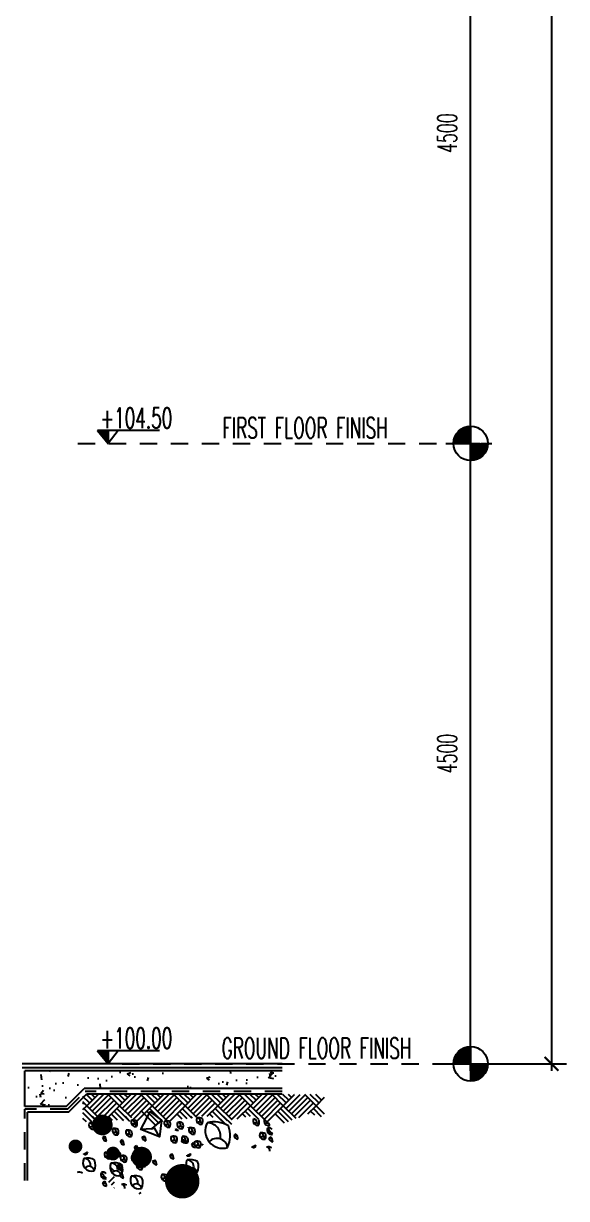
# Model space of a CAD drawing. Extents: x 417968.7 to 418005.4, y 43443.8 to 43480.2.
# Drawn here: x 417998.59 to 418002.53, y 43458.18 to 43466.71 of the extents above; entities that cross this region are included whole.
import ezdxf

# ---------------------------------------------------------------- set-up
doc = ezdxf.new("R2010")
doc.units = 0
doc.header["$MEASUREMENT"] = 0
doc.header["$PDMODE"] = 3
doc.header["$PDSIZE"] = 0.1
doc.linetypes.add('HIDDEN2', pattern=[0.1875, 0.125, -0.0625])
doc.layers.get('0').update_dxf_attribs({"linetype": 'CONTINUOUS'})
doc.layers.get('DEFPOINTS').update_dxf_attribs({"linetype": 'CONTINUOUS'})
for name, color, linetype in [('DIM-OUT', 4, 'CONTINUOUS'), ('EL-LEVS', 4, 'CONTINUOUS'), ('ELEV-LEV', 3, 'CONTINUOUS'), ('gravel', 11, 'CONTINUOUS'), ('Hatch', 11, 'CONTINUOUS'), ('HatchA', 11, 'CONTINUOUS'), ('Marble', 7, 'CONTINUOUS'), ('TXT', 2, 'CONTINUOUS'), ('TXT1', 2, 'CONTINUOUS'), ('WALL', 6, 'CONTINUOUS')]:
    doc.layers.add(name, color=color, linetype=linetype)
doc.styles.add('ROMANS', font='ROMANS.shx', dxfattribs={"width": 0.6})
doc.dimstyles.new('STANDARD in', dxfattribs={"dimtxt": 0.14, "dimasz": 0.1, "dimexe": 0.07, "dimexo": 0.05, "dimgap": 0.1, "dimtad": 1, "dimdec": 0, "dimlfac": 1000, "dimzin": 0, "dimdsep": 46, "dimtxsty": 'ROMANS', "dimblk": 'ARCHTICK', "dimcen": 0.05, "dimdle": 0.05, "dimclrd": 4, "dimclre": 4, "dimclrt": 2, "dimadec": 0, "dimazin": 0, "dimtfac": 1, "dimtdec": 0, "dimtmove": 2, "dimatfit": 3, "dimfxl": 0, "dimtolj": 1, "dimtzin": 0, "dimarcsym": 0})

# ---------------------------------------------------------------- blocks, each defined once
blk = doc.blocks.new('_ARCHTICK')
at = {"color": 0, "linetype": 'ByBlock', "const_width": 0.15}
blk.add_lwpolyline([(-0.5, -0.5), (0.5, 0.5)], dxfattribs=at)
blk = doc.blocks.new('*D108')
at = {"layer": 'DEFPOINTS', "color": 0}
for p in [(418001.6081, 43463.6606), (418001.8369, 43463.6606), (418001.6081, 43459.1606)]:
    blk.add_point(p, dxfattribs=at)
at = {"layer": 'DIM-OUT', "color": 4, "lineweight": -2}
for p, q in [((418001.6581, 43463.6606), (418001.9069, 43463.6606)), ((418001.8369, 43459.1106), (418001.8369, 43463.7106)), ((418001.6581, 43459.1606), (418001.9069, 43459.1606))]:
    blk.add_line(p, q, dxfattribs=at)
at = {"layer": 'DIM-OUT', "color": 4, "lineweight": -2, "xscale": 0.1, "yscale": 0.1, "zscale": 0.1}
for p, rotation in [((418001.8369, 43463.6606), 90), ((418001.8369, 43459.1606), 270)]:
    blk.add_blockref('_ARCHTICK', p, dxfattribs=dict(at, rotation=rotation))
at = {"layer": 'DIM-OUT', "color": 2, "insert": (418001.6669, 43461.4106), "char_height": 0.14, "attachment_point": 5, "rotation": 90, "style": 'ROMANS'}
blk.add_mtext('\\A1;4500', dxfattribs=at)
blk = doc.blocks.new('*D107')
at = {"layer": 'DEFPOINTS', "color": 0}
for p in [(418001.6081, 43468.1606), (418001.8369, 43468.1606), (418001.6081, 43463.6606)]:
    blk.add_point(p, dxfattribs=at)
at = {"layer": 'DIM-OUT', "color": 4, "lineweight": -2}
for p, q in [((418001.6581, 43468.1606), (418001.9069, 43468.1606)), ((418001.8369, 43463.6106), (418001.8369, 43468.2106)), ((418001.6581, 43463.6606), (418001.9069, 43463.6606))]:
    blk.add_line(p, q, dxfattribs=at)
at = {"layer": 'DIM-OUT', "color": 4, "lineweight": -2, "xscale": 0.1, "yscale": 0.1, "zscale": 0.1}
for p, rotation in [((418001.8369, 43468.1606), 90), ((418001.8369, 43463.6606), 270)]:
    blk.add_blockref('_ARCHTICK', p, dxfattribs=dict(at, rotation=rotation))
at = {"layer": 'DIM-OUT', "color": 2, "insert": (418001.6669, 43465.9106), "char_height": 0.14, "attachment_point": 5, "rotation": 90, "style": 'ROMANS'}
blk.add_mtext('\\A1;4500', dxfattribs=at)
blk = doc.blocks.new('*D105')
at = {"layer": 'DEFPOINTS', "color": 0}
for p in [(418001.6521, 43476.3106), (418001.6521, 43459.1606), (418002.4231, 43459.1606)]:
    blk.add_point(p, dxfattribs=at)
at = {"layer": 'DIM-OUT', "color": 4, "lineweight": -2}
for p, q in [((418002.4231, 43476.3606), (418002.4231, 43459.1106)), ((418001.7021, 43476.3106), (418002.4931, 43476.3106)), ((418001.7021, 43459.1606), (418002.4931, 43459.1606))]:
    blk.add_line(p, q, dxfattribs=at)
at = {"layer": 'DIM-OUT', "color": 4, "lineweight": -2, "xscale": 0.1, "yscale": 0.1, "zscale": 0.1}
for p, rotation in [((418002.4231, 43476.3106), 90), ((418002.4231, 43459.1606), 270)]:
    blk.add_blockref('_ARCHTICK', p, dxfattribs=dict(at, rotation=rotation))
at = {"layer": 'DIM-OUT', "color": 2, "insert": (418002.2531, 43467.7356), "char_height": 0.14, "attachment_point": 5, "rotation": 90, "style": 'ROMANS'}
blk.add_mtext('\\A1;17150', dxfattribs=at)
blk = doc.blocks.new('*X27')
at = {"color": 0}
for p, q in [((64.922, 92.304), (64.934, 92.317)), ((64.923, 92.288), (64.952, 92.317)), ((64.925, 92.273), (64.97, 92.317)), ((64.928, 92.258), (64.987, 92.317)), ((64.932, 92.244), (65.005, 92.317)), ((64.937, 92.231), (65.023, 92.317)), ((64.942, 92.218), (65.04, 92.317)), ((64.947, 92.206), (65.058, 92.317)), ((64.953, 92.195), (65.076, 92.317)), ((64.96, 92.184), (65.093, 92.317)), ((64.967, 92.173), (65.111, 92.317)), ((64.975, 92.163), (65.129, 92.317)), ((64.983, 92.153), (65.146, 92.317)), ((64.991, 92.144), (65.164, 92.317)), ((65, 92.135), (65.171, 92.307)), ((65.009, 92.127), (65.171, 92.289)), ((65.019, 92.119), (65.171, 92.271)), ((65.029, 92.111), (65.171, 92.254)), ((65.04, 92.104), (65.171, 92.236)), ((65.051, 92.098), (65.171, 92.218)), ((65.063, 92.092), (65.171, 92.201)), ((65.075, 92.086), (65.171, 92.183)), ((65.088, 92.081), (65.171, 92.165)), ((65.101, 92.077), (65.171, 92.148)), ((65.115, 92.073), (65.171, 92.13)), ((65.13, 92.071), (65.171, 92.112)), ((65.145, 92.068), (65.171, 92.094)), ((65.162, 92.067), (65.171, 92.077))]:
    blk.add_line(p, q, dxfattribs=at)
blk = doc.blocks.new('*X26')
at = {"color": 0}
for p, q in [((65.171, 92.554), (65.184, 92.567)), ((65.171, 92.536), (65.2, 92.565)), ((65.171, 92.519), (65.216, 92.563)), ((65.171, 92.501), (65.23, 92.56)), ((65.171, 92.483), (65.244, 92.556)), ((65.171, 92.466), (65.257, 92.552)), ((65.171, 92.448), (65.27, 92.547)), ((65.171, 92.43), (65.282, 92.541)), ((65.171, 92.413), (65.294, 92.535)), ((65.171, 92.395), (65.305, 92.528)), ((65.171, 92.377), (65.315, 92.521)), ((65.171, 92.36), (65.326, 92.514)), ((65.171, 92.342), (65.335, 92.506)), ((65.171, 92.324), (65.345, 92.497)), ((65.182, 92.317), (65.353, 92.489)), ((65.2, 92.317), (65.362, 92.479)), ((65.217, 92.317), (65.37, 92.469)), ((65.235, 92.317), (65.377, 92.459)), ((65.253, 92.317), (65.384, 92.449)), ((65.27, 92.317), (65.391, 92.437)), ((65.288, 92.317), (65.397, 92.426)), ((65.306, 92.317), (65.402, 92.414)), ((65.323, 92.317), (65.407, 92.401)), ((65.341, 92.317), (65.411, 92.387)), ((65.359, 92.317), (65.415, 92.373)), ((65.376, 92.317), (65.418, 92.359)), ((65.394, 92.317), (65.42, 92.343)), ((65.412, 92.317), (65.421, 92.327))]:
    blk.add_line(p, q, dxfattribs=at)
blk = doc.blocks.new('GRAVEL-1')
for p, q in [((0.0234, -0.0234), (0, 0)), ((0.0333, -0.0135), (0.0122, 0.0076)), ((0.0135, -0.0333), (0.0545, 0.0076)), ((0.0234, -0.0432), (0.0743, 0.0076)), ((0.0432, -0.0036), (0.032, 0.0076)), ((0.0333, -0.0531), (0.0927, 0.0063)), ((0.0531, 0.0063), (0.0518, 0.0076)), ((0.1323, -0.0333), (0.0914, 0.0076)), ((0.1422, -0.0234), (0.1112, 0.0076)), ((0.1521, -0.0135), (0.131, 0.0076)), ((0.1323, -0.0333), (0.1733, 0.0076)), ((0.1422, -0.0432), (0.1931, 0.0076)), ((0.162, -0.0036), (0.1508, 0.0076)), ((0.1521, -0.0531), (0.2115, 0.0063)), ((0.1719, 0.0063), (0.1706, 0.0076)), ((0.2511, -0.0333), (0.2102, 0.0076)), ((0.261, -0.0234), (0.23, 0.0076)), ((0.2709, -0.0135), (0.2498, 0.0076)), ((0.2511, -0.0333), (0.292, 0.0076)), ((0.261, -0.0432), (0.3118, 0.0076)), ((0.2808, -0.0036), (0.2696, 0.0076)), ((0.2709, -0.0531), (0.3303, 0.0063)), ((0.2907, 0.0063), (0.2894, 0.0076)), ((0.3699, -0.0333), (0.329, 0.0076)), ((0.3798, -0.0234), (0.3488, 0.0076)), ((0.3897, -0.0135), (0.3686, 0.0076)), ((0.3699, -0.0333), (0.4108, 0.0076)), ((0.3798, -0.0432), (0.4306, 0.0076)), ((0.3996, -0.0036), (0.3884, 0.0076)), ((0.3897, -0.0531), (0.4491, 0.0063)), ((0.4095, 0.0063), (0.4082, 0.0076)), ((0.4887, -0.0333), (0.4478, 0.0076)), ((0.4986, -0.0234), (0.4676, 0.0076)), ((0.5085, -0.0135), (0.4874, 0.0076)), ((0.4887, -0.0333), (0.5296, 0.0076)), ((0.4986, -0.0432), (0.5494, 0.0076)), ((0.5184, -0.0036), (0.5072, 0.0076)), ((0.5085, -0.0531), (0.5679, 0.0063)), ((0.5283, 0.0063), (0.527, 0.0076)), ((0.6075, -0.0333), (0.5666, 0.0076)), ((0.6174, -0.0234), (0.5864, 0.0076)), ((0.6273, -0.0135), (0.6062, 0.0076)), ((0.6075, -0.0333), (0.6484, 0.0076)), ((0.6174, -0.0432), (0.6682, 0.0076)), ((0.6372, -0.0036), (0.626, 0.0076)), ((0.6273, -0.0531), (0.6867, 0.0063)), ((0.6471, 0.0063), (0.6458, 0.0076)), ((0.7263, -0.0333), (0.6854, 0.0076)), ((0.7362, -0.0234), (0.7052, 0.0076)), ((0.7461, -0.0135), (0.725, 0.0076)), ((0.7263, -0.0333), (0.7672, 0.0076)), ((0.7362, -0.0432), (0.787, 0.0076)), ((0.756, -0.0036), (0.7448, 0.0076)), ((0.7461, -0.0531), (0.8055, 0.0063)), ((0.7659, 0.0063), (0.7646, 0.0076)), ((0.8451, -0.0333), (0.8042, 0.0076)), ((0.855, -0.0234), (0.824, 0.0076)), ((0.8649, -0.0135), (0.8438, 0.0076)), ((0.0135, -0.0333), (0, -0.0198)), ((0, -0.0271), (0.0036, -0.0234)), ((0, -0.0469), (0.0135, -0.0333)), ((0.0715, -0.0913), (0.0135, -0.0333)), ((0.0432, -0.063), (0.1026, -0.0036)), ((0.0531, -0.0729), (0.1125, -0.0135)), ((0.063, -0.0828), (0.1224, -0.0234)), ((0.0743, -0.0913), (0.1323, -0.0333)), ((0.1767, -0.0777), (0.1323, -0.0333)), ((0.162, -0.063), (0.2214, -0.0036)), ((0.1719, -0.0729), (0.2313, -0.0135)), ((0.1732, -0.0915), (0.2412, -0.0234)), ((0.1893, -0.0951), (0.2511, -0.0333)), ((0.3091, -0.0913), (0.2511, -0.0333)), ((0.2808, -0.063), (0.3402, -0.0036)), ((0.2907, -0.0729), (0.3501, -0.0135)), ((0.3006, -0.0828), (0.36, -0.0234)), ((0.3119, -0.0913), (0.3699, -0.0333)), ((0.4126, -0.076), (0.3699, -0.0333)), ((0.3996, -0.063), (0.459, -0.0036)), ((0.4095, -0.0729), (0.4689, -0.0135)), ((0.4306, -0.0717), (0.4788, -0.0234)), ((0.4507, -0.0714), (0.4887, -0.0333)), ((0.5404, -0.085), (0.4887, -0.0333)), ((0.5184, -0.063), (0.5778, -0.0036)), ((0.5283, -0.0729), (0.5877, -0.0135)), ((0.5382, -0.0828), (0.5976, -0.0234)), ((0.5595, -0.0813), (0.6075, -0.0333)), ((0.6674, -0.0932), (0.6075, -0.0333)), ((0.6372, -0.063), (0.6966, -0.0036)), ((0.6471, -0.0729), (0.7065, -0.0135)), ((0.657, -0.0828), (0.7164, -0.0234)), ((0.6666, -0.0931), (0.7263, -0.0333)), ((0.7727, -0.0798), (0.7263, -0.0333)), ((0.756, -0.063), (0.8154, -0.0036)), ((0.7659, -0.0729), (0.8253, -0.0135)), ((0.7828, -0.0758), (0.8352, -0.0234)), ((0.8154, -0.063), (0.8451, -0.0333)), ((0.8451, -0.0333), (0.8759, -0.0025)), ((0.8759, -0.0641), (0.8451, -0.0333)), ((0.032, -0.0913), (0, -0.0594)), ((0.0122, -0.0913), (0, -0.0792)), ((0.0517, -0.0913), (0.0036, -0.0432)), ((0.0691, -0.1072), (0.0348, -0.0729)), ((0.0881, -0.0881), (0.0828, -0.0828)), ((0.1068, -0.087), (0.0927, -0.0729)), ((0.1255, -0.0859), (0.1026, -0.063)), ((0.1442, -0.0848), (0.1125, -0.0531)), ((0.1699, -0.0907), (0.1224, -0.0432)), ((0.1479, -0.0871), (0.1437, -0.0828)), ((0.1655, -0.0849), (0.1536, -0.0729)), ((0.2616, -0.1032), (0.2115, -0.0531)), ((0.2774, -0.0992), (0.2313, -0.0531)), ((0.2893, -0.0913), (0.2412, -0.0432)), ((0.3598, -0.0826), (0.3402, -0.063)), ((0.3774, -0.0804), (0.3501, -0.0531)), ((0.395, -0.0782), (0.36, -0.0432)), ((0.3968, -0.0786), (0.3912, -0.0729)), ((0.4722, -0.0763), (0.459, -0.063)), ((0.5071, -0.0913), (0.4689, -0.0531)), ((0.5237, -0.0882), (0.4788, -0.0432)), ((0.5196, -0.1024), (0.5001, -0.0828)), ((0.5391, -0.1021), (0.51, -0.0729)), ((0.5902, -0.0754), (0.5778, -0.063)), ((0.6068, -0.0722), (0.5877, -0.0531)), ((0.6374, -0.0831), (0.5976, -0.0432)), ((0.73, -0.0965), (0.6966, -0.063)), ((0.7447, -0.0913), (0.7065, -0.0531)), ((0.7585, -0.0853), (0.7164, -0.0432)), ((0.8403, -0.0682), (0.8253, -0.0531)), ((0.8652, -0.0733), (0.8352, -0.0432)), ((0.3811, -0.1121), (0.3811, -0.1106)), ((0.3585, -0.1615), (0.3592, -0.1599)), ((0.3585, -0.163), (0.3585, -0.1615)), ((0.3592, -0.1637), (0.3585, -0.163)), ((0.3592, -0.1599), (0.36, -0.1592)), ((0.3592, -0.1645), (0.3592, -0.1637)), ((0.36, -0.1652), (0.3592, -0.1645)), ((0.36, -0.1592), (0.3615, -0.1577)), ((0.3615, -0.1668), (0.36, -0.1652)), ((0.3615, -0.1569), (0.3638, -0.1569)), ((0.3615, -0.1577), (0.3615, -0.1569)), ((0.3623, -0.1668), (0.3615, -0.1668)), ((0.363, -0.1675), (0.3623, -0.1668)), ((0.363, -0.1622), (0.3661, -0.1615)), ((0.3638, -0.1675), (0.363, -0.1675)), ((0.3638, -0.1569), (0.3638, -0.1577)), ((0.3638, -0.1577), (0.3661, -0.1577)), ((0.3638, -0.1683), (0.3638, -0.1675)), ((0.3691, -0.1683), (0.3638, -0.1683)), ((0.3661, -0.1577), (0.3661, -0.1584)), ((0.3661, -0.1584), (0.3668, -0.1584)), ((0.3661, -0.1615), (0.3699, -0.1607)), ((0.3661, -0.1652), (0.3668, -0.1645)), ((0.3661, -0.166), (0.3661, -0.1652)), ((0.3691, -0.166), (0.3661, -0.166)), ((0.3668, -0.1584), (0.3676, -0.1592)), ((0.3668, -0.1645), (0.3676, -0.1637)), ((0.3676, -0.1592), (0.3691, -0.1592)), ((0.3676, -0.1637), (0.3691, -0.1637)), ((0.3683, -0.1637), (0.3683, -0.1645)), ((0.3714, -0.1637), (0.3683, -0.1637)), ((0.3691, -0.1592), (0.3691, -0.1599)), ((0.3691, -0.1599), (0.3706, -0.1599)), ((0.3691, -0.1615), (0.3691, -0.1607)), ((0.3699, -0.1615), (0.3691, -0.1615)), ((0.3691, -0.163), (0.3691, -0.1637)), ((0.3691, -0.1637), (0.3691, -0.163)), ((0.3691, -0.1637), (0.3706, -0.1637)), ((0.3691, -0.1668), (0.3691, -0.166)), ((0.3752, -0.1668), (0.3691, -0.1668)), ((0.3714, -0.1675), (0.3691, -0.1683)), ((0.3699, -0.1607), (0.3699, -0.1615)), ((0.3706, -0.1599), (0.3706, -0.1607)), ((0.3706, -0.1607), (0.3714, -0.1607)), ((0.3706, -0.1637), (0.3714, -0.1645)), ((0.3714, -0.1607), (0.3714, -0.1615)), ((0.3714, -0.1615), (0.3721, -0.1622)), ((0.3714, -0.1645), (0.3714, -0.1637)), ((0.3737, -0.1675), (0.3714, -0.1675)), ((0.3721, -0.1622), (0.3729, -0.1622)), ((0.3729, -0.1622), (0.3737, -0.1637)), ((0.3737, -0.163), (0.3737, -0.1675)), ((0.3737, -0.1637), (0.3737, -0.1645)), ((0.3737, -0.1645), (0.3744, -0.1645)), ((0.3744, -0.1645), (0.3752, -0.1652)), ((0.3752, -0.1652), (0.3759, -0.1652)), ((0.3759, -0.166), (0.3752, -0.1668)), ((0.3759, -0.1652), (0.3759, -0.166)), ((0.0036, -0.2073), (0.0052, -0.2073)), ((0.0036, -0.2089), (0.0036, -0.2073)), ((0.0044, -0.2096), (0.0036, -0.2089)), ((0.0044, -0.2104), (0.0044, -0.2096)), ((0.0059, -0.2104), (0.0044, -0.2104)), ((0.0052, -0.2066), (0.0067, -0.2066)), ((0.0052, -0.2073), (0.0052, -0.2066)), ((0.0067, -0.2111), (0.0059, -0.2104)), ((0.0067, -0.2066), (0.0074, -0.2058)), ((0.0112, -0.2111), (0.0067, -0.2111)), ((0.0074, -0.2058), (0.009, -0.2058)), ((0.009, -0.2058), (0.0097, -0.2051)), ((0.0097, -0.2051), (0.0105, -0.2043)), ((0.0105, -0.2043), (0.0112, -0.2043)), ((0.0112, -0.2043), (0.012, -0.2035)), ((0.012, -0.2104), (0.0112, -0.2111)), ((0.012, -0.2035), (0.0127, -0.2028)), ((0.0127, -0.2096), (0.012, -0.2104)), ((0.0127, -0.2028), (0.0135, -0.202)), ((0.0143, -0.2089), (0.0127, -0.2096)), ((0.0135, -0.202), (0.0158, -0.202)), ((0.0143, -0.2051), (0.0143, -0.2089)), ((0.015, -0.2028), (0.015, -0.2035)), ((0.0158, -0.2028), (0.015, -0.2028)), ((0.0158, -0.202), (0.0158, -0.2028)), ((0.3774, -0.213), (0.379, -0.213)), ((0.3774, -0.2145), (0.3774, -0.213)), ((0.379, -0.2122), (0.3805, -0.2122)), ((0.379, -0.213), (0.379, -0.2122)), ((0.3805, -0.2122), (0.3812, -0.2115)), ((0.3812, -0.2115), (0.3828, -0.2115)), ((0.3828, -0.2115), (0.3835, -0.2107)), ((0.3835, -0.2107), (0.3843, -0.21)), ((0.3843, -0.21), (0.385, -0.21)), ((0.385, -0.21), (0.3858, -0.2092)), ((0.3858, -0.2092), (0.3865, -0.2085)), ((0.3865, -0.2085), (0.3873, -0.2077)), ((0.3873, -0.2077), (0.3896, -0.2077)), ((0.3881, -0.2107), (0.3881, -0.2145)), ((0.3888, -0.2085), (0.3888, -0.2092)), ((0.3896, -0.2085), (0.3888, -0.2085)), ((0.3896, -0.2077), (0.3896, -0.2085)), ((0.4287, -0.174), (0.4272, -0.174)), ((0.4295, -0.1747), (0.4287, -0.174)), ((0.434, -0.1747), (0.4295, -0.1747)), ((0.4348, -0.174), (0.434, -0.1747)), ((0.6134, -0.1823), (0.6149, -0.1823)), ((0.6134, -0.1838), (0.6134, -0.1823)), ((0.6142, -0.1846), (0.6134, -0.1838)), ((0.6142, -0.1853), (0.6142, -0.1846)), ((0.6157, -0.1853), (0.6142, -0.1853)), ((0.6149, -0.1815), (0.6164, -0.1815)), ((0.6149, -0.1823), (0.6149, -0.1815)), ((0.6164, -0.1861), (0.6157, -0.1853)), ((0.6164, -0.1815), (0.6172, -0.1808)), ((0.621, -0.1861), (0.6164, -0.1861)), ((0.6172, -0.1808), (0.6187, -0.1808)), ((0.6187, -0.1808), (0.6195, -0.18)), ((0.6195, -0.18), (0.6202, -0.1792)), ((0.6202, -0.1792), (0.621, -0.1792)), ((0.621, -0.1792), (0.6217, -0.1785)), ((0.6217, -0.1853), (0.621, -0.1861)), ((0.6217, -0.1785), (0.6225, -0.1777)), ((0.6225, -0.1846), (0.6217, -0.1853)), ((0.6225, -0.1777), (0.6233, -0.177)), ((0.624, -0.1838), (0.6225, -0.1846)), ((0.6233, -0.177), (0.6255, -0.177)), ((0.624, -0.18), (0.624, -0.1838)), ((0.6248, -0.1777), (0.6248, -0.1785)), ((0.6255, -0.1777), (0.6248, -0.1777)), ((0.6255, -0.177), (0.6255, -0.1777)), ((0.2268, -0.2325), (0.2252, -0.2325)), ((0.2275, -0.2333), (0.2268, -0.2325)), ((0.2321, -0.2333), (0.2275, -0.2333)), ((0.2328, -0.2325), (0.2321, -0.2333)), ((0.3782, -0.2153), (0.3774, -0.2145)), ((0.3782, -0.216), (0.3782, -0.2153)), ((0.3797, -0.216), (0.3782, -0.216)), ((0.3805, -0.2168), (0.3797, -0.216)), ((0.385, -0.2168), (0.3805, -0.2168)), ((0.3858, -0.216), (0.385, -0.2168)), ((0.3865, -0.2153), (0.3858, -0.216)), ((0.3881, -0.2145), (0.3865, -0.2153)), ((0.0932, -0.3109), (0.1141, -0.29)), ((0.113, -0.2713), (0.1018, -0.2601)), ((0.1031, -0.3208), (0.1141, -0.3098)), ((0.113, -0.3307), (0.1141, -0.3296)), ((0.3868, -0.3396), (0.3883, -0.3396)), ((0.3868, -0.3412), (0.3868, -0.3396)), ((0.3883, -0.3389), (0.3898, -0.3389)), ((0.3883, -0.3396), (0.3883, -0.3389)), ((0.3898, -0.3389), (0.3906, -0.3381)), ((0.3906, -0.3381), (0.3921, -0.3381)), ((0.3921, -0.3381), (0.3929, -0.3374)), ((0.3929, -0.3374), (0.3936, -0.3366)), ((0.3936, -0.3366), (0.3944, -0.3366)), ((0.3944, -0.3366), (0.3951, -0.3359)), ((0.3876, -0.3419), (0.3868, -0.3412)), ((0.3876, -0.3427), (0.3876, -0.3419)), ((0.3891, -0.3427), (0.3876, -0.3427)), ((0.3898, -0.3434), (0.3891, -0.3427)), ((0.3944, -0.3434), (0.3898, -0.3434)), ((0.3951, -0.3427), (0.3944, -0.3434))]:
    blk.add_line(p, q)
for points in [[(0.2483, -0.117), (0.2096, -0.1197), (0.2434, -0.0559), (0.2846, -0.0859), (0.2483, -0.117), (0.2598, -0.113)], [(0.2771, -0.1459), (0.2096, -0.1197), (0.2434, -0.0559), (0.2846, -0.0859), (0.2771, -0.1459), (0.2598, -0.113)]]:
    blk.add_lwpolyline(points)
for centre, radius, start, end in [((0.4275, -0.0852), 0.0158, 152.5985, 286.2909), ((0.4195, -0.1026), 0.0255, 58.8595, 103.9678), ((0.4135, -0.0899), 0.012, 347.2666, 90.4292), ((0.409, -0.0896), 0.0253, 334.8478, 20.4244), ((0.6325, -0.0888), 0.0158, 152.5985, 286.2909), ((0.6185, -0.0935), 0.012, 347.2666, 90.4292), ((0.614, -0.0933), 0.0253, 334.8478, 20.4244), ((0.6722, -0.0893), 0.0158, 152.5985, 286.2909), ((0.0374, -0.1028), 0.0158, 152.5985, 286.2909), ((0.0295, -0.1202), 0.0255, 58.8595, 103.9678), ((0.0235, -0.1075), 0.012, 347.2666, 90.4292), ((0.0323, -0.1194), 0.00965, 8.1957, 137.54), ((0.019, -0.1072), 0.0253, 334.8478, 20.4244), ((0.1222, -0.1235), 0.0158, 152.5985, 286.2909), ((0.1143, -0.1409), 0.0255, 58.8595, 103.9678), ((0.1083, -0.1282), 0.012, 347.2666, 90.4292), ((0.1038, -0.128), 0.0253, 334.8478, 20.4244), ((0.171, -0.1296), 0.0158, 152.5985, 286.2909), ((0.1631, -0.147), 0.0255, 58.8595, 103.9678), ((0.157, -0.1343), 0.012, 347.2666, 90.4292), ((0.1901, -0.0934), 0.0158, 152.5985, 286.2909), ((0.1525, -0.1341), 0.0253, 334.8478, 20.4244), ((0.1821, -0.1108), 0.0255, 58.8595, 103.9678), ((0.1761, -0.0981), 0.012, 347.2666, 90.4292), ((0.1849, -0.11), 0.00965, 8.1957, 137.54), ((0.1716, -0.0978), 0.0253, 334.8478, 20.4244), ((0.3102, -0.0958), 0.0158, 152.5985, 286.2909), ((0.3023, -0.1132), 0.0255, 58.8595, 103.9678), ((0.2962, -0.1005), 0.012, 347.2666, 90.4292), ((0.3051, -0.1123), 0.00965, 8.1957, 137.54), ((0.2917, -0.1002), 0.0253, 334.8478, 20.4244), ((0.6916, -0.7313), 0.7072, 119.6482, 120.4094), ((0.3253, -0.1744), 0.0536, 67.0537, 81.1235), ((0.3571, -0.1012), 0.0158, 152.5985, 286.2909), ((0.3492, -0.1186), 0.0255, 58.8595, 103.9678), ((0.3431, -0.1059), 0.012, 347.2666, 90.4292), ((0.352, -0.1177), 0.00965, 8.1957, 137.54), ((0.3387, -0.1056), 0.0253, 334.8478, 20.4244), ((0.3994, -0.121), 0.0158, 152.5985, 286.2909), ((0.3915, -0.1384), 0.0255, 58.8595, 103.9678), ((0.3854, -0.1257), 0.012, 347.2666, 90.4292), ((0.3809, -0.1254), 0.0253, 334.8478, 20.4244), ((0.4224, -0.1018), 0.00965, 8.1957, 137.54), ((0.5064, -0.1241), 0.0634, 152.5985, 286.2909), ((0.4747, -0.1938), 0.1018, 58.8595, 103.9678), ((0.4505, -0.143), 0.048, 347.2666, 90.4292), ((0.4326, -0.1419), 0.1012, 334.8478, 20.4244), ((0.6274, -0.1054), 0.00965, 8.1957, 137.54), ((0.6671, -0.1059), 0.00965, 8.1957, 137.54), ((0.6831, -0.1215), 0.0158, 152.5985, 286.2909), ((0.6746, -0.1263), 0.0133, 32.5978, 114.4008), ((0.6003, -0.1724), 0.09, 27.4572, 40.2486), ((0.4286, -0.7591), 0.7072, 119.6482, 120.4094), ((0.0623, -0.2021), 0.0536, 67.0537, 81.1235), ((0.0869, -0.1453), 0.0168, 193.357, 264.1172), ((0.0869, -0.1453), 0.0168, 193.357, 264.1172), ((0.0518, -0.1644), 0.0335, 4.0809, 36.4887), ((0.1171, -0.1401), 0.00965, 8.1957, 137.54), ((0.4926, -0.7723), 0.7072, 119.6482, 120.4094), ((0.151, -0.1585), 0.0168, 193.357, 264.1172), ((0.151, -0.1585), 0.0168, 193.357, 264.1172), ((0.1264, -0.2153), 0.0536, 67.0537, 81.1235), ((0.1159, -0.1776), 0.0335, 4.0809, 36.4887), ((0.1659, -0.1462), 0.00965, 8.1957, 137.54), ((0.5717, -0.7579), 0.7072, 119.6482, 120.4094), ((0.2055, -0.2009), 0.0536, 67.0537, 81.1235), ((0.2301, -0.1441), 0.0168, 193.357, 264.1172), ((0.2301, -0.1441), 0.0168, 193.357, 264.1172), ((0.195, -0.1632), 0.0335, 4.0809, 36.4887), ((0.3345, -0.152), 0.0158, 152.5985, 286.2909), ((0.3266, -0.1694), 0.0255, 58.8595, 103.9678), ((0.3205, -0.1567), 0.012, 347.2666, 90.4292), ((0.3294, -0.1686), 0.00965, 8.1957, 137.54), ((0.316, -0.1565), 0.0253, 334.8478, 20.4244), ((0.3742, -0.1525), 0.0158, 152.5985, 286.2909), ((0.3659, -0.1611), 0.0169, 40.6725, 109.9361), ((0.3602, -0.1572), 0.012, 347.2666, 90.4292), ((0.3691, -0.169), 0.00965, 8.1957, 137.54), ((0.366, -0.1588), 0.0155, 324.8703, 34.3225), ((0.3943, -0.1375), 0.00965, 8.1957, 137.54), ((0.7513, -0.7823), 0.7072, 119.6482, 120.4094), ((0.3746, -0.1876), 0.0335, 4.0809, 36.4887), ((0.4203, -0.17), 0.0158, 152.5985, 286.2909), ((0.4124, -0.1874), 0.0255, 58.8595, 103.9678), ((0.4063, -0.1747), 0.012, 347.2666, 90.4292), ((0.4018, -0.1744), 0.0253, 334.8478, 20.4244), ((0.4859, -0.1904), 0.0386, 8.1957, 137.54), ((0.9049, -0.7515), 0.7072, 119.6482, 120.4094), ((0.5387, -0.1945), 0.0536, 67.0537, 81.1235), ((0.5633, -0.1377), 0.0168, 193.357, 264.1172), ((0.5633, -0.1377), 0.0168, 193.357, 264.1172), ((0.5282, -0.1568), 0.0335, 4.0809, 36.4887), ((0.6562, -0.1392), 0.0158, 152.5985, 286.2909), ((0.6483, -0.1567), 0.0255, 58.8595, 103.9678), ((0.6423, -0.144), 0.012, 347.2666, 90.4292), ((0.6511, -0.1558), 0.00965, 8.1957, 137.54), ((0.6378, -0.1437), 0.0253, 334.8478, 20.4244), ((0.6765, -0.1431), 0.0129, 30.1038, 115.6319), ((1.0312, -0.7612), 0.7072, 119.6482, 120.4094), ((0.6896, -0.1474), 0.0168, 193.357, 264.1172), ((0.6896, -0.1474), 0.0168, 193.357, 264.1172), ((0.665, -0.2042), 0.0536, 67.0537, 81.1235), ((0.6545, -0.1665), 0.0335, 4.0809, 36.4887), ((0.0934, -0.2097), 0.0158, 152.5985, 286.2909), ((0.0795, -0.2144), 0.012, 347.2666, 90.4292), ((0.075, -0.2142), 0.0253, 334.8478, 20.4244), ((0.4813, -0.8156), 0.7072, 119.6482, 120.4094), ((0.1151, -0.2586), 0.0536, 67.0537, 81.1235), ((0.1397, -0.2018), 0.0168, 193.357, 264.1172), ((0.1397, -0.2018), 0.0168, 193.357, 264.1172), ((0.1046, -0.2209), 0.0335, 4.0809, 36.4887), ((0.5435, -0.7937), 0.7072, 119.6482, 120.4094), ((0.1772, -0.2367), 0.0536, 67.0537, 81.1235), ((0.2018, -0.1799), 0.0168, 193.357, 264.1172), ((0.2018, -0.1799), 0.0168, 193.357, 264.1172), ((0.1667, -0.199), 0.0335, 4.0809, 36.4887), ((0.2168, -0.1909), 0.0158, 152.5985, 286.2909), ((0.2116, -0.2075), 0.00965, 8.1957, 137.54), ((0.1983, -0.1954), 0.0253, 334.8478, 20.4244), ((0.6727, -0.8231), 0.7072, 119.6482, 120.4094), ((0.2959, -0.2284), 0.0335, 4.0809, 36.4887), ((0.4097, -0.1685), 0.0168, 193.357, 264.1172), ((0.4097, -0.1685), 0.0168, 193.357, 264.1172), ((0.3851, -0.2253), 0.0536, 67.0537, 81.1235), ((0.4152, -0.1865), 0.00965, 8.1957, 137.54), ((0.6714, -0.2083), 0.0255, 58.8595, 103.9678), ((0.6653, -0.1956), 0.012, 347.2666, 90.4292), ((0.0314, -0.2391), 0.0317, 152.5985, 286.2909), ((0.0156, -0.274), 0.0509, 58.8595, 103.9678), ((0.0035, -0.2486), 0.024, 347.2666, 90.4292), ((0.0212, -0.2723), 0.0193, 8.1957, 137.54), ((-0.0055, -0.2481), 0.0506, 334.8478, 20.4244), ((0.0883, -0.2263), 0.00965, 8.1957, 137.54), ((0.1296, -0.2561), 0.0317, 152.5985, 286.2909), ((0.1138, -0.291), 0.0509, 58.8595, 103.9678), ((0.1017, -0.2656), 0.024, 347.2666, 90.4292), ((0.1419, -0.2533), 0.0158, 152.5985, 286.2909), ((0.1334, -0.2582), 0.0133, 32.5978, 114.4008), ((0.0591, -0.3042), 0.09, 27.4572, 40.2486), ((0.1519, -0.2219), 0.0158, 152.5985, 286.2909), ((0.1439, -0.2394), 0.0255, 58.8595, 103.9678), ((0.1379, -0.2267), 0.012, 347.2666, 90.4292), ((0.0927, -0.265), 0.0506, 334.8478, 20.4244), ((0.1467, -0.2385), 0.00965, 8.1957, 137.54), ((0.1334, -0.2264), 0.0253, 334.8478, 20.4244), ((0.1916, -0.2224), 0.0158, 152.5985, 286.2909), ((0.1833, -0.231), 0.0169, 40.6725, 109.9361), ((0.1776, -0.2271), 0.012, 347.2666, 90.4292), ((0.1864, -0.239), 0.00965, 8.1957, 137.54), ((0.2095, -0.2491), 0.0158, 152.5985, 286.2909), ((0.2016, -0.2665), 0.0255, 58.8595, 103.9678), ((0.1955, -0.2538), 0.012, 347.2666, 90.4292), ((0.1834, -0.2287), 0.0155, 324.8703, 34.3225), ((0.5687, -0.8523), 0.7072, 119.6482, 120.4094), ((0.2025, -0.2953), 0.0536, 67.0537, 81.1235), ((0.227, -0.2385), 0.0168, 193.357, 264.1172), ((0.227, -0.2385), 0.0168, 193.357, 264.1172), ((0.191, -0.2535), 0.0253, 334.8478, 20.4244), ((0.1919, -0.2576), 0.0335, 4.0809, 36.4887), ((0.6105, -0.845), 0.7072, 119.6482, 120.4094), ((0.2443, -0.288), 0.0536, 67.0537, 81.1235), ((0.2689, -0.2312), 0.0168, 193.357, 264.1172), ((0.2689, -0.2312), 0.0168, 193.357, 264.1172), ((0.2338, -0.2503), 0.0335, 4.0809, 36.4887), ((0.331, -0.2093), 0.0168, 193.357, 264.1172), ((0.331, -0.2093), 0.0168, 193.357, 264.1172), ((0.3064, -0.2661), 0.0536, 67.0537, 81.1235), ((0.4052, -0.2448), 0.0317, 152.5985, 286.2909), ((0.3894, -0.2796), 0.0509, 58.8595, 103.9678), ((0.3773, -0.2542), 0.024, 347.2666, 90.4292), ((0.3683, -0.2537), 0.0506, 334.8478, 20.4244), ((-0.0153, -0.3), 0.0255, 58.8595, 103.9678), ((0.0805, -0.2827), 0.0158, 152.5985, 286.2909), ((0.072, -0.2876), 0.0133, 32.5978, 114.4008), ((-0.0022, -0.3336), 0.09, 27.4572, 40.2486), ((0.0739, -0.3044), 0.0129, 30.1038, 115.6319), ((0.1194, -0.2893), 0.0193, 8.1957, 137.54), ((0.1353, -0.275), 0.0129, 30.1038, 115.6319), ((0.49, -0.893), 0.7072, 119.6482, 120.4094), ((0.1238, -0.336), 0.0536, 67.0537, 81.1235), ((0.1484, -0.2792), 0.0168, 193.357, 264.1172), ((0.1484, -0.2792), 0.0168, 193.357, 264.1172), ((0.1133, -0.2983), 0.0335, 4.0809, 36.4887), ((0.2033, -0.3033), 0.0317, 152.5985, 286.2909), ((0.1874, -0.3382), 0.0509, 58.8595, 103.9678), ((0.1753, -0.3127), 0.024, 347.2666, 90.4292), ((0.2044, -0.2656), 0.00965, 8.1957, 137.54), ((0.1664, -0.3122), 0.0506, 334.8478, 20.4244), ((0.2997, -0.2905), 0.0158, 152.5985, 286.2909), ((0.2918, -0.3079), 0.0255, 58.8595, 103.9678), ((0.2857, -0.2952), 0.012, 347.2666, 90.4292), ((0.2946, -0.3071), 0.00965, 8.1957, 137.54), ((0.2812, -0.2949), 0.0253, 334.8478, 20.4244), ((0.3664, -0.2882), 0.0158, 152.5985, 286.2909), ((0.3585, -0.3056), 0.0255, 58.8595, 103.9678), ((0.3525, -0.2929), 0.012, 347.2666, 90.4292), ((0.3613, -0.3048), 0.00965, 8.1957, 137.54), ((0.348, -0.2927), 0.0253, 334.8478, 20.4244), ((0.395, -0.278), 0.0193, 8.1957, 137.54), ((0.4286, -0.9224), 0.7072, 119.6482, 120.4094), ((0.0624, -0.3654), 0.0536, 67.0537, 81.1235), ((0.087, -0.3086), 0.0168, 193.357, 264.1172), ((0.087, -0.3086), 0.0168, 193.357, 264.1172), ((0.0519, -0.3277), 0.0335, 4.0809, 36.4887), ((0.1456, -0.3437), 0.0255, 58.8595, 103.9678), ((0.1396, -0.331), 0.012, 347.2666, 90.4292), ((0.193, -0.3365), 0.0193, 8.1957, 137.54), ((0.56, -0.9624), 0.7072, 119.6482, 120.4094)]:
    blk.add_arc(centre, radius, start, end)
blk = doc.blocks.new('A$C074A62E1')
at = {"layer": 'Hatch'}
for points, const_width in [([(0.6672, 0.5333, 1), (0.7422, 0.5333, 1)], 0.075), ([(0.8741, 0.3779, 1), (0.9241, 0.3779, 1)], 0.05), ([(0.382, 0.3001, 1), (0.457, 0.3001, 1)], 0.075), ([(0.6019, 0.326, 1), (0.6519, 0.326, 1)], 0.05), ([(0.0625, 0.125, 1), (0.1875, 0.125, 1)], 0.125)]:
    blk.add_lwpolyline(points, format="xyb", close=True, dxfattribs=dict(at, const_width=const_width))
blk = doc.blocks.new('A$C56B4539B')
at = {"layer": 'gravel', "xscale": -2, "yscale": 2, "zscale": 2}
blk.add_blockref('GRAVEL-1', (1.7518, 0.7397), dxfattribs=at)
at = {"layer": 'HatchA'}
blk.add_blockref('A$C074A62E1', (0.9072, 0), dxfattribs=at)

msp = doc.modelspace()

# ---------------------------------------------------------------- hatches: boundary and pattern name
at = {"layer": 'ELEV-LEV', "linetype": 'Continuous'}
h = msp.add_hatch(dxfattribs=at)
h.set_pattern_fill('ANSI31', color=6, scale=0.0152, angle=450, style=0)
h.set_pattern_definition([(135, (417932.982545, 43474.9170202), (-0.001343502884, -0.001343502884), [])])
h.paths.add_polyline_path([(417999.1304, 43463.7532), (417999.2084, 43463.659), (417999.2084, 43463.7532)])
h = msp.add_hatch(dxfattribs=at)
h.set_pattern_fill('ANSI31', color=6, scale=0.0152, angle=450, style=0)
h.set_pattern_definition([(135, (417932.982545, 43470.418671), (-0.001343502884, -0.001343502884), [])])
h.paths.add_polyline_path([(417999.1304, 43459.2548), (417999.2084, 43459.1606), (417999.2084, 43459.2548)])
at = {"layer": 'Hatch'}
h = msp.add_hatch(dxfattribs=at)
h.set_pattern_fill('AR-CONC', color=256, scale=0.04, style=0)
h.set_pattern_definition([(50, (4.10867, 0), (0.28690407304, -0.02510085399), [0.03, -0.33]), (355, (4.10867, 0), (-0.05550053345, 0.30087685348), [0.024, -0.264]), (100.4514, (4.13258, -0.0021), (0.23140375269, 0.27577581682), [0.025496076, -0.2804568448]), (46.1842, (4.10867, 0.08), (0.42689641945, -0.06620760573), [0.045, -0.495]), (96.6356, (4.14424, 0.0745), (0.3738650822, 0.38964714836), [0.0382441152, -0.4206852]), (351.1842, (4.10867, 0.08), (0.37386477805, 0.38964744037), [0.036, -0.396]), (21, (4.14867, 0.06), (0.23876282085, -0.16104755627), [0.03, -0.33]), (326, (4.14867, 0.06), (0.09732613277, 0.29006001802), [0.024, -0.264]), (71.4514, (4.16857, 0.04658), (0.33608905143, 0.12901219868), [0.025496076, -0.2804568448]), (37.5, (4.10867, 0), (0.004863942127, 0.133157541533), [0, -0.2608, 0, -0.268, 0, -0.265]), (7.5, (4.10867, 0), (0.105227814977, 0.157764684753), [0, -0.1528, 0, -0.2548, 0, -0.101]), (327.5, (4.01947, 0), (0.21352897447, -0.009021948694), [0, -0.1, 0, -0.312, 0, -0.414]), (317.5, (3.97947, 0), (0.23327446774, 0.04004199293), [0, -0.13, 0, -0.2072, 0, -0.294])])
h.paths.add_polyline_path([(418000.4454, 43459.1106), (417998.6047, 43459.1106), (417998.6047, 43458.8506), (417998.9047, 43458.8506), (417999.0347, 43458.9806), (418000.4454, 43458.9806)])

# ---------------------------------------------------------------- linework, layer by layer
at = {"layer": 'EL-LEVS', "color": 11, "linetype": 'HIDDEN2'}
for p, q in [((417998.9883, 43463.6606), (418001.9911, 43463.6606)), ((417999.3104, 43459.1606), (418002.532, 43459.1606))]:
    msp.add_line(p, q, dxfattribs=at)
at = {"layer": 'ELEV-LEV', "color": 6}
for p, q in [((417999.5809, 43463.7532), (417999.1304, 43463.7532)), ((417999.1304, 43463.7532), (417999.2084, 43463.659)), ((417999.2811, 43463.7532), (417999.2084, 43463.659)), ((417999.2084, 43463.7532), (417999.2084, 43463.659)), ((417999.5809, 43459.2548), (417999.1304, 43459.2548)), ((417999.1304, 43459.2548), (417999.2084, 43459.1606)), ((417999.2811, 43459.2548), (417999.2084, 43459.1606)), ((417999.2084, 43459.2548), (417999.2084, 43459.1606))]:
    msp.add_line(p, q, dxfattribs=at)
at = {"layer": 'Marble'}
for p, q in [((418000.4707, 43459.1606), (417998.5847, 43459.1606)), ((418000.4707, 43459.1306), (417998.5847, 43459.1306)), ((417998.9213, 43458.8106), (417999.0513, 43458.9406)), ((418000.4707, 43458.9406), (417999.0513, 43458.9406)), ((417998.9213, 43458.8106), (417998.6247, 43458.8106)), ((417998.6247, 43458.3146), (417998.6247, 43458.8106))]:
    msp.add_line(p, q, dxfattribs=at)
at = {"layer": 'TXT1'}
for p, q in [((418001.8369, 43463.7856), (418001.8369, 43463.5356)), ((418001.8369, 43459.2856), (418001.8369, 43459.0356))]:
    msp.add_line(p, q, dxfattribs=at)
for centre in [(418001.8369, 43463.6606), (418001.8369, 43459.1606)]:
    msp.add_circle(centre, 0.125, dxfattribs=at)
at = {"layer": 'WALL'}
for p, q in [((417998.6047, 43458.8506), (417998.6047, 43459.1106)), ((418000.4707, 43459.1106), (417998.6047, 43459.1106)), ((417998.9047, 43458.8506), (417999.0347, 43458.9806)), ((418000.4707, 43458.9806), (417999.0347, 43458.9806)), ((417998.9047, 43458.8506), (417998.6047, 43458.8506))]:
    msp.add_line(p, q, dxfattribs=at)
at = {"layer": 'WALL', "linetype": 'HIDDEN2'}
for p, q in [((417998.913, 43458.8306), (417999.043, 43458.9606)), ((418000.4707, 43458.9606), (417999.043, 43458.9606)), ((417998.913, 43458.8306), (417998.6047, 43458.8306)), ((417998.6047, 43458.3146), (417998.6047, 43458.8306))]:
    msp.add_line(p, q, dxfattribs=at)

# ---------------------------------------------------------------- block references
at = {"layer": 'gravel', "xscale": -1}
msp.add_blockref('A$C56B4539B', (418000.7779, 43458.1837), dxfattribs=at)
at = {"layer": 'TXT1', "xscale": -0.5, "yscale": 0.5, "zscale": 0.5}
for name, p in [('*X26', (418034.4226, 43417.5021)), ('*X27', (418034.4226, 43417.5021)), ('*X26', (418034.4226, 43413.0021)), ('*X27', (418034.4226, 43413.0021))]:
    msp.add_blockref(name, p, dxfattribs=at)

# ---------------------------------------------------------------- texts
at = {"layer": 'TXT', "style": 'ROMANS', "width": 0.6}
for s, height, p in [('+104.50', 0.14897, (417999.1525, 43463.7701)), ('FIRST FLOOR FINISH', 0.148966, (418000.0364, 43463.6983)), ('+100.00 ', 0.14897, (417999.1525, 43459.2717)), ('GROUND FLOOR FINISH', 0.148966, (418000.0314, 43459.1999))]:
    msp.add_text(s, height=height, dxfattribs=at).set_placement(p)

# ---------------------------------------------------------------- dimensions: what is measured, and where the dimension line sits
at = {"layer": 'DIM-OUT'}
for base, p1, p2, angle, picture, middle in [((418002.4231, 43459.1606), (418001.6521, 43476.3106), (418001.6521, 43459.1606), 90, '*D105', (418002.2531, 43467.7356)), ((418001.8369, 43468.1606), (418001.6081, 43463.6606), (418001.6081, 43468.1606), 270, '*D107', (418001.6669, 43465.9106)), ((418001.8369, 43463.6606), (418001.6081, 43459.1606), (418001.6081, 43463.6606), 270, '*D108', (418001.6669, 43461.4106))]:
    dim = msp.add_linear_dim(base=base, p1=p1, p2=p2, angle=angle, dimstyle='STANDARD in', dxfattribs=at)
    dim.commit()
    dim.dimension.update_dxf_attribs({"geometry": picture, "text_midpoint": middle})

doc.saveas('drawing.dxf')
